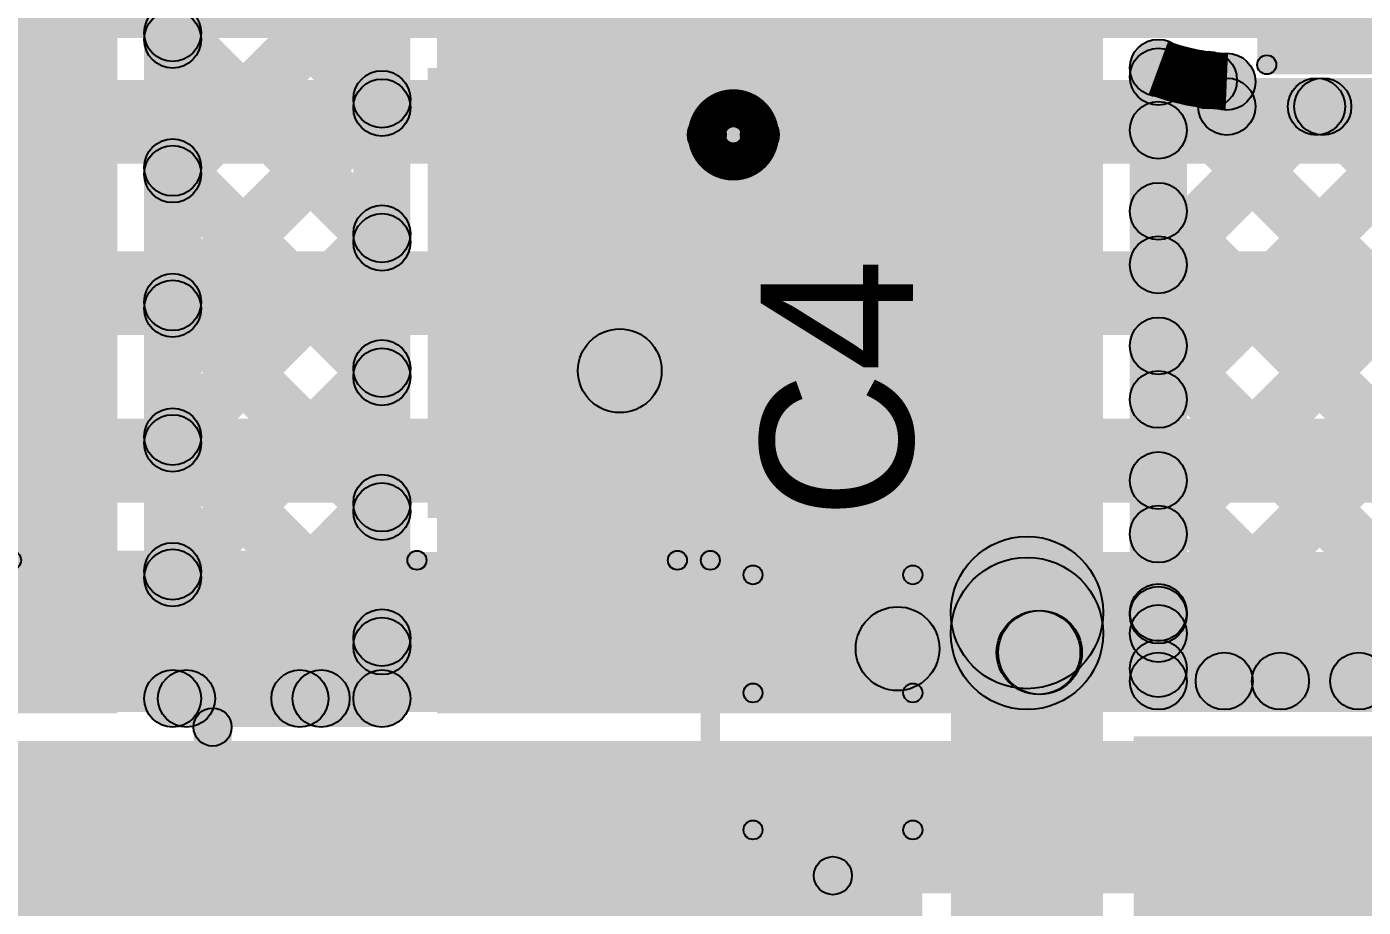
# Model space of a CAD drawing. Header units: millimetres. Extents: x 0 to 210, y 0 to 213.
# Drawn here: x 0.7542 to 1.1054, y 2.0647 to 2.296 of the extents above; entities that cross this region are included whole.
import ezdxf

# ---------------------------------------------------------------- set-up
doc = ezdxf.new("R2010")
doc.units = ezdxf.units.MM
doc.header["$MEASUREMENT"] = 0
for name, color, linetype in [('BottomLayer', 5, 'Continuous'), ('TopLayer', 1, 'Continuous'), ('TopOverlay', 2, 'Continuous'), ('TopPaste', 8, 'Continuous'), ('TopSolder', 216, 'Continuous'), ('ViaHoleLayer', 16, 'Continuous')]:
    doc.layers.add(name, color=color, linetype=linetype)

# ---------------------------------------------------------------- blocks, each defined once
blk = doc.blocks.new('LDF33DT_TR_65')
at = {"layer": 'TopLayer'}
for points in [[(-0.12402, 0.24508), (0.12402, 0.24508), (0.12402, 0.00098), (-0.12402, 0.00098)], [(-0.11953, -0.06791), (-0.06047, -0.06791), (-0.06047, -0.17815), (-0.11953, -0.17815)], [(0.06047, -0.06791), (0.11953, -0.06791), (0.11953, -0.17815), (0.06047, -0.17815)]]:
    blk.add_hatch(color=1, dxfattribs=at).paths.add_polyline_path(points)
at = {"layer": 'TopOverlay'}
h = blk.add_hatch(color=2, dxfattribs=at)
edge = h.paths.add_edge_path()
edge.add_arc((-0.13079, 0.1637), 0.0025, 0, 360)
h = blk.add_hatch(color=2, dxfattribs=at)
edge = h.paths.add_edge_path()
edge.add_arc((0.13079, 0.1637), 0.0025, 0, 360)
for points in [[(-0.13329, 0.1637), (-0.12829, 0.1637), (-0.12829, -0.05284), (-0.13329, -0.05284)], [(0.12829, 0.1637), (0.13329, 0.1637), (0.13329, -0.05284), (0.12829, -0.05284)], [(-0.12213, -0.05034), (-0.12213, -0.05534), (-0.13079, -0.05534), (-0.13079, -0.05034)], [(0.05283, -0.05033), (0.05283, -0.05534), (-0.0537, -0.05534), (-0.0537, -0.05033)], [(0.13079, -0.05034), (0.13079, -0.05534), (0.12213, -0.05534), (0.12213, -0.05034)]]:
    blk.add_hatch(color=2, dxfattribs=at).paths.add_polyline_path(points)
h = blk.add_hatch(color=2, dxfattribs=at)
edge = h.paths.add_edge_path()
edge.add_arc((-0.13079, -0.05284), 0.0025, 0, 360)
h = blk.add_hatch(color=2, dxfattribs=at)
edge = h.paths.add_edge_path()
edge.add_arc((-0.13079, -0.05284), 0.0025, 0, 360)
h = blk.add_hatch(color=2, dxfattribs=at)
edge = h.paths.add_edge_path()
edge.add_arc((-0.12213, -0.05284), 0.0025, 0, 360)
h = blk.add_hatch(color=2, dxfattribs=at)
edge = h.paths.add_edge_path()
edge.add_arc((-0.0537, -0.05284), 0.0025, 0, 360)
h = blk.add_hatch(color=2, dxfattribs=at)
edge = h.paths.add_edge_path()
edge.add_arc((0.05283, -0.05284), 0.0025, 0, 360)
h = blk.add_hatch(color=2, dxfattribs=at)
edge = h.paths.add_edge_path()
edge.add_arc((0.12213, -0.05284), 0.0025, 0, 360)
h = blk.add_hatch(color=2, dxfattribs=at)
edge = h.paths.add_edge_path()
edge.add_arc((0.13079, -0.05284), 0.0025, 0, 360)
h = blk.add_hatch(color=2, dxfattribs=at)
edge = h.paths.add_edge_path()
edge.add_arc((0.13079, -0.05284), 0.0025, 0, 360)
h = blk.add_hatch(color=2, dxfattribs=at)
edge = h.paths.add_edge_path()
edge.add_arc((-0.14383, -0.16457), 0.005, 0, 360)
h = blk.add_hatch(color=2, dxfattribs=at)
edge = h.paths.add_edge_path()
edge.add_arc((-0.12987, -0.16457), 0.005, 0, 360)
at = {"layer": 'TopPaste'}
for points in [[(-0.12402, 0.24508), (0.12402, 0.24508), (0.12402, 0.00098), (-0.12402, 0.00098)], [(-0.11953, -0.06791), (-0.06047, -0.06791), (-0.06047, -0.17815), (-0.11953, -0.17815)], [(0.06047, -0.06791), (0.11953, -0.06791), (0.11953, -0.17815), (0.06047, -0.17815)]]:
    blk.add_hatch(color=8, dxfattribs=at).paths.add_polyline_path(points)
at = {"layer": 'TopSolder'}
for points in [[(-0.12802, 0.24908), (0.12802, 0.24908), (0.12802, -0.00302), (-0.12802, -0.00302)], [(-0.12353, -0.06391), (-0.05647, -0.06391), (-0.05647, -0.18215), (-0.12353, -0.18215)], [(0.05647, -0.06391), (0.12353, -0.06391), (0.12353, -0.18215), (0.05647, -0.18215)]]:
    blk.add_hatch(color=216, dxfattribs=at).paths.add_polyline_path(points)
at = {"layer": 'TopOverlay', "const_width": 0.01}
blk.add_lwpolyline([(-0.12987, -0.16457, 1), (-0.14383, -0.16457, 1)], format="xyb", close=True, dxfattribs=at)
at = {"layer": 'TopOverlay'}
for centre, radius in [((-0.13079, 0.1637), 0.0025), ((0.13079, 0.1637), 0.0025), ((-0.13079, -0.05284), 0.0025), ((-0.13079, -0.05284), 0.0025), ((-0.12213, -0.05284), 0.0025), ((-0.0537, -0.05284), 0.0025), ((0.05283, -0.05284), 0.0025), ((0.12213, -0.05284), 0.0025), ((0.13079, -0.05284), 0.0025), ((0.13079, -0.05284), 0.0025), ((-0.14383, -0.16457), 0.005), ((-0.12987, -0.16457), 0.005)]:
    blk.add_circle(centre, radius, dxfattribs=at)
blk = doc.blocks.new('CAP_0603_102')
at = {"layer": 'TopLayer'}
for points in [[(-0.015, 0.0175), (-0.015, -0.0175), (-0.045, -0.0175), (-0.045, 0.0175)], [(0.045, 0.0175), (0.045, -0.0175), (0.015, -0.0175), (0.015, 0.0175)]]:
    blk.add_hatch(color=1, dxfattribs=at).paths.add_polyline_path(points)
at = {"layer": 'TopOverlay'}
h = blk.add_hatch(color=2, dxfattribs=at)
edge = h.paths.add_edge_path()
edge.add_arc((-0.049, 0.021), 0.0025, 0, 360)
h = blk.add_hatch(color=2, dxfattribs=at)
edge = h.paths.add_edge_path()
edge.add_arc((-0.049, 0.021), 0.0025, 0, 360)
for points in [[(-0.018, 0.0235), (-0.018, 0.0185), (-0.049, 0.0185), (-0.049, 0.0235)], [(0.049, 0.0235), (0.049, 0.0185), (0.018, 0.0185), (0.018, 0.0235)], [(-0.0515, 0.021), (-0.0465, 0.021), (-0.0465, -0.021), (-0.0515, -0.021)], [(0.0465, 0.021), (0.0515, 0.021), (0.0515, -0.021), (0.0465, -0.021)], [(-0.018, -0.0185), (-0.018, -0.0235), (-0.049, -0.0235), (-0.049, -0.0185)], [(0.049, -0.0185), (0.049, -0.0235), (0.018, -0.0235), (0.018, -0.0185)]]:
    blk.add_hatch(color=2, dxfattribs=at).paths.add_polyline_path(points)
h = blk.add_hatch(color=2, dxfattribs=at)
edge = h.paths.add_edge_path()
edge.add_arc((-0.018, 0.021), 0.0025, 0, 360)
h = blk.add_hatch(color=2, dxfattribs=at)
edge = h.paths.add_edge_path()
edge.add_arc((0.018, 0.021), 0.0025, 0, 360)
h = blk.add_hatch(color=2, dxfattribs=at)
edge = h.paths.add_edge_path()
edge.add_arc((0.049, 0.021), 0.0025, 0, 360)
h = blk.add_hatch(color=2, dxfattribs=at)
edge = h.paths.add_edge_path()
edge.add_arc((0.049, 0.021), 0.0025, 0, 360)
h = blk.add_hatch(color=2, dxfattribs=at)
edge = h.paths.add_edge_path()
edge.add_arc((-0.049, -0.021), 0.0025, 0, 360)
h = blk.add_hatch(color=2, dxfattribs=at)
edge = h.paths.add_edge_path()
edge.add_arc((-0.049, -0.021), 0.0025, 0, 360)
h = blk.add_hatch(color=2, dxfattribs=at)
edge = h.paths.add_edge_path()
edge.add_arc((-0.018, -0.021), 0.0025, 0, 360)
h = blk.add_hatch(color=2, dxfattribs=at)
edge = h.paths.add_edge_path()
edge.add_arc((0.018, -0.021), 0.0025, 0, 360)
h = blk.add_hatch(color=2, dxfattribs=at)
edge = h.paths.add_edge_path()
edge.add_arc((0.049, -0.021), 0.0025, 0, 360)
h = blk.add_hatch(color=2, dxfattribs=at)
edge = h.paths.add_edge_path()
edge.add_arc((0.049, -0.021), 0.0025, 0, 360)
at = {"layer": 'TopPaste'}
for points in [[(-0.015, 0.0175), (-0.015, -0.0175), (-0.045, -0.0175), (-0.045, 0.0175)], [(0.045, 0.0175), (0.045, -0.0175), (0.015, -0.0175), (0.015, 0.0175)]]:
    blk.add_hatch(color=8, dxfattribs=at).paths.add_polyline_path(points)
at = {"layer": 'TopSolder'}
for points in [[(-0.01264, 0.01986), (-0.01264, -0.01986), (-0.04736, -0.01986), (-0.04736, 0.01986)], [(0.04736, 0.01986), (0.04736, -0.01986), (0.01264, -0.01986), (0.01264, 0.01986)]]:
    blk.add_hatch(color=216, dxfattribs=at).paths.add_polyline_path(points)
at = {"layer": 'TopOverlay'}
for centre in [(-0.049, 0.021), (-0.049, 0.021), (-0.018, 0.021), (0.018, 0.021), (0.049, 0.021), (0.049, 0.021), (-0.049, -0.021), (-0.049, -0.021), (-0.018, -0.021), (0.018, -0.021), (0.049, -0.021), (0.049, -0.021)]:
    blk.add_circle(centre, 0.0025, dxfattribs=at)
blk = doc.blocks.new('CAP_0603_118')
at = {"layer": 'TopLayer'}
for points in [[(-0.015, 0.0175), (-0.015, -0.0175), (-0.045, -0.0175), (-0.045, 0.0175)], [(0.045, 0.0175), (0.045, -0.0175), (0.015, -0.0175), (0.015, 0.0175)]]:
    blk.add_hatch(color=1, dxfattribs=at).paths.add_polyline_path(points)
at = {"layer": 'TopOverlay'}
h = blk.add_hatch(color=2, dxfattribs=at)
edge = h.paths.add_edge_path()
edge.add_arc((-0.049, 0.021), 0.0025, 0, 360)
h = blk.add_hatch(color=2, dxfattribs=at)
edge = h.paths.add_edge_path()
edge.add_arc((-0.049, 0.021), 0.0025, 0, 360)
for points in [[(-0.018, 0.0235), (-0.018, 0.0185), (-0.049, 0.0185), (-0.049, 0.0235)], [(0.049, 0.0235), (0.049, 0.0185), (0.018, 0.0185), (0.018, 0.0235)], [(-0.0465, -0.021), (-0.0515, -0.021), (-0.0515, 0.021), (-0.0465, 0.021)], [(0.0515, -0.021), (0.0465, -0.021), (0.0465, 0.021), (0.0515, 0.021)], [(-0.018, -0.0185), (-0.018, -0.0235), (-0.049, -0.0235), (-0.049, -0.0185)], [(0.049, -0.0185), (0.049, -0.0235), (0.018, -0.0235), (0.018, -0.0185)]]:
    blk.add_hatch(color=2, dxfattribs=at).paths.add_polyline_path(points)
h = blk.add_hatch(color=2, dxfattribs=at)
edge = h.paths.add_edge_path()
edge.add_arc((-0.018, 0.021), 0.0025, 0, 360)
h = blk.add_hatch(color=2, dxfattribs=at)
edge = h.paths.add_edge_path()
edge.add_arc((0.018, 0.021), 0.0025, 0, 360)
h = blk.add_hatch(color=2, dxfattribs=at)
edge = h.paths.add_edge_path()
edge.add_arc((0.049, 0.021), 0.0025, 0, 360)
h = blk.add_hatch(color=2, dxfattribs=at)
edge = h.paths.add_edge_path()
edge.add_arc((0.049, 0.021), 0.0025, 0, 360)
h = blk.add_hatch(color=2, dxfattribs=at)
edge = h.paths.add_edge_path()
edge.add_arc((-0.049, -0.021), 0.0025, 0, 360)
h = blk.add_hatch(color=2, dxfattribs=at)
edge = h.paths.add_edge_path()
edge.add_arc((-0.049, -0.021), 0.0025, 0, 360)
h = blk.add_hatch(color=2, dxfattribs=at)
edge = h.paths.add_edge_path()
edge.add_arc((-0.018, -0.021), 0.0025, 0, 360)
h = blk.add_hatch(color=2, dxfattribs=at)
edge = h.paths.add_edge_path()
edge.add_arc((0.018, -0.021), 0.0025, 0, 360)
h = blk.add_hatch(color=2, dxfattribs=at)
edge = h.paths.add_edge_path()
edge.add_arc((0.049, -0.021), 0.0025, 0, 360)
h = blk.add_hatch(color=2, dxfattribs=at)
edge = h.paths.add_edge_path()
edge.add_arc((0.049, -0.021), 0.0025, 0, 360)
at = {"layer": 'TopPaste'}
for points in [[(-0.015, 0.0175), (-0.015, -0.0175), (-0.045, -0.0175), (-0.045, 0.0175)], [(0.045, 0.0175), (0.045, -0.0175), (0.015, -0.0175), (0.015, 0.0175)]]:
    blk.add_hatch(color=8, dxfattribs=at).paths.add_polyline_path(points)
at = {"layer": 'TopSolder'}
for points in [[(-0.01264, 0.01986), (-0.01264, -0.01986), (-0.04736, -0.01986), (-0.04736, 0.01986)], [(0.04736, 0.01986), (0.04736, -0.01986), (0.01264, -0.01986), (0.01264, 0.01986)]]:
    blk.add_hatch(color=216, dxfattribs=at).paths.add_polyline_path(points)
at = {"layer": 'TopOverlay'}
for centre in [(-0.049, 0.021), (-0.049, 0.021), (-0.018, 0.021), (0.018, 0.021), (0.049, 0.021), (0.049, 0.021), (-0.049, -0.021), (-0.049, -0.021), (-0.018, -0.021), (0.018, -0.021), (0.049, -0.021), (0.049, -0.021)]:
    blk.add_circle(centre, 0.0025, dxfattribs=at)

msp = doc.modelspace()

# ---------------------------------------------------------------- hatches: boundary and pattern name
at = {"layer": 'BottomLayer'}
for points in [[(0.188, 2.293), (0.188, 2.315), (1.276, 2.315), (1.276, 2.293)], [(0.182, 2.26), (0.182, 2.282), (1.314, 2.282), (1.314, 2.26)], [(0.34, 2.215), (0.34, 2.237), (1.44425, 2.237), (1.44425, 2.215)], [(0.46, 2.171), (0.46, 2.193), (1.48136, 2.193), (1.48136, 2.171)], [(1.416, 2.158), (0.58735, 2.158), (0.58735, 2.116), (1.416, 2.116)], [(1.02, 2.12061), (1.02, 2.14261), (1.02044, 2.14261), (1.02044, 2.12061)], [(0.54692, 2.0684), (0.54692, 2.1084), (1.23, 2.1084), (1.23, 2.0684)]]:
    msp.add_hatch(color=5, dxfattribs=at).paths.add_polyline_path(points)
h = msp.add_hatch(color=5, dxfattribs=at)
edge = h.paths.add_edge_path()
edge.add_arc((1.017, 2.13661), 0.01181, 0, 360)
h = msp.add_hatch(color=5, dxfattribs=at)
edge = h.paths.add_edge_path()
edge.add_arc((1.02, 2.13161), 0.011, 0, 360)
h = msp.add_hatch(color=5, dxfattribs=at)
edge = h.paths.add_edge_path()
edge.add_arc((1.02044, 2.13161), 0.011, 0, 360)
h = msp.add_hatch(color=5, dxfattribs=at)
edge = h.paths.add_edge_path()
edge.add_arc((1.072, 2.0875), 0.01181, 0, 360)
h = msp.add_hatch(color=5, dxfattribs=at)
edge = h.paths.add_edge_path()
edge.add_arc((1.102, 2.0875), 0.01181, 0, 360)
at = {"layer": 'TopLayer'}
for points in [[(0.48843, 2.6232), (0.49903, 2.6338), (0.8528, 2.28003), (0.8422, 2.26943)], [(0.7978, 2.28734), (0.7872, 2.29794), (0.91147, 2.42222), (0.92208, 2.41161)], [(0.7978, 2.25198), (0.7872, 2.26259), (0.92556, 2.40096), (0.93617, 2.39035)], [(0.8, 2.11952), (0.785, 2.11952), (0.785, 2.31111), (0.8, 2.31111)], [(0.855, 2.11952), (0.84, 2.11952), (0.84, 2.31111), (0.855, 2.31111)], [(0.7872, 2.28907), (0.7978, 2.29968), (0.8528, 2.24468), (0.8422, 2.23407)], [(0.778, 2.29661), (0.612, 2.29661), (0.612, 2.11561), (0.778, 2.11561)], [(0.862, 2.11561), (1.037, 2.11561), (1.037, 2.29661), (0.862, 2.29661)], [(1.0462, 2.27756), (1.0568, 2.28817), (1.2008, 2.14417), (1.1902, 2.13356)], [(1.0568, 2.26349), (1.0462, 2.2741), (1.05935, 2.28726), (1.06996, 2.27665)], [(1.059, 2.14211), (1.044, 2.14211), (1.044, 2.28515), (1.059, 2.28515)], [(0.7978, 2.21663), (0.7872, 2.22723), (0.8422, 2.28223), (0.8528, 2.27163)], [(1.0568, 2.22814), (1.0462, 2.23875), (1.08775, 2.2803), (1.09836, 2.2697)], [(1.0568, 2.19278), (1.0462, 2.20339), (1.12311, 2.2803), (1.13372, 2.2697)], [(1.0568, 2.15743), (1.0462, 2.16804), (1.15846, 2.2803), (1.16907, 2.2697)], [(1.077, 2.275), (1.062, 2.275), (1.062, 2.28155), (1.077, 2.28155)], [(1.0695, 2.2675), (1.0695, 2.2825), (1.1285, 2.2825), (1.1285, 2.2675)], [(1.08941, 2.2697), (1.10002, 2.2803), (1.2008, 2.17952), (1.1902, 2.16891)], [(1.0568, 2.12207), (1.0462, 2.13268), (1.1902, 2.27668), (1.2008, 2.26607)], [(0.7872, 2.25372), (0.7978, 2.26432), (0.8528, 2.20932), (0.8422, 2.19872)], [(1.0462, 2.2422), (1.0568, 2.25281), (1.2008, 2.10881), (1.1902, 2.0982)], [(0.7978, 2.18127), (0.7872, 2.19188), (0.8422, 2.24688), (0.8528, 2.23627)], [(1.08889, 2.11881), (1.07829, 2.12941), (1.1902, 2.24132), (1.2008, 2.23072)], [(0.7872, 2.21836), (0.7978, 2.22897), (0.8528, 2.17397), (0.8422, 2.16336)], [(1.0462, 2.20685), (1.0568, 2.21745), (1.21106, 2.0632), (1.20045, 2.0526)], [(0.90222, 2.19784), (0.91778, 2.2134), (0.99078, 2.1404), (0.97522, 2.12484)], [(0.7978, 2.14592), (0.7872, 2.15652), (0.8422, 2.21152), (0.8528, 2.20092)], [(0.7872, 2.18301), (0.7978, 2.19361), (0.8528, 2.13861), (0.8422, 2.12801)], [(1.0462, 2.17149), (1.0568, 2.1821), (1.10949, 2.12941), (1.09888, 2.11881)], [(0.80146, 2.11421), (0.79085, 2.12482), (0.8422, 2.17617), (0.8528, 2.16556)], [(0.7872, 2.14765), (0.7978, 2.15826), (0.83124, 2.12482), (0.82063, 2.11421)], [(1.0462, 2.13614), (1.0568, 2.14674), (1.07413, 2.12941), (1.06353, 2.11881)], [(0.83681, 2.11421), (0.8262, 2.12482), (0.8422, 2.14081), (0.8528, 2.13021)], [(1.037, 2.13661), (0.997, 2.13661), (0.997, 2.14211), (1.037, 2.14211)], [(1.059, 2.13661), (1.044, 2.13661), (1.044, 2.14211), (1.059, 2.14211)], [(1.059, 2.13661), (1.044, 2.13661), (1.044, 2.14211), (1.059, 2.14211)], [(1.037, 1.795), (0.997, 1.795), (0.997, 2.13661), (1.037, 2.13661)], [(1.059, 2.12411), (1.044, 2.12411), (1.044, 2.13661), (1.059, 2.13661)], [(1.059, 2.12411), (1.044, 2.12411), (1.044, 2.13661), (1.059, 2.13661)], [(1.0515, 2.11661), (1.0515, 2.13161), (1.1285, 2.13161), (1.1285, 2.11661)], [(0.7925, 2.11202), (0.7925, 2.12702), (0.8475, 2.12702), (0.8475, 2.11202)], [(0.808, 1.97997), (0.798, 1.97997), (0.798, 2.11202), (0.808, 2.11202)], [(1.045, 1.9536), (1.114, 1.9536), (1.114, 2.10961), (1.045, 2.10961)], [(0.28102, 1.795), (0.987, 1.795), (0.987, 2.103), (0.28102, 2.103)], [(0.971, 2.048), (0.961, 2.048), (0.961, 2.073), (0.971, 2.073)]]:
    msp.add_hatch(color=1, dxfattribs=at).paths.add_polyline_path(points)
h = msp.add_hatch(color=1, dxfattribs=at)
edge = h.paths.add_edge_path()
edge.add_arc((0.7925, 2.29437), 0.0075, 0, 360)
h = msp.add_hatch(color=1, dxfattribs=at)
edge = h.paths.add_edge_path()
edge.add_arc((0.7925, 2.29264), 0.0075, 0, 360)
h = msp.add_hatch(color=1, dxfattribs=at)
edge = h.paths.add_edge_path()
edge.add_arc((1.0515, 2.28515), 0.0075, 0, 360)
h = msp.add_hatch(color=1, dxfattribs=at)
edge = h.paths.add_edge_path()
edge.add_arc((1.0515, 2.28515), 0.0075, 0, 360)
h = msp.add_hatch(color=1, dxfattribs=at)
edge = h.paths.add_edge_path()
edge.add_arc((1.0515, 2.28286), 0.0075, 0, 360)
h = msp.add_hatch(color=1, dxfattribs=at)
edge = h.paths.add_edge_path()
edge.add_arc((1.06466, 2.28196), 0.0075, 0, 360)
h = msp.add_hatch(color=1, dxfattribs=at)
edge = h.paths.add_edge_path()
edge.add_arc((1.0695, 2.28155), 0.0075, 0, 360)
h = msp.add_hatch(color=1, dxfattribs=at)
edge = h.paths.add_edge_path()
edge.add_arc((1.0695, 2.28155), 0.0075, 0, 360)
h = msp.add_hatch(color=1, dxfattribs=at)
edge = h.paths.add_edge_path()
edge.add_arc((0.8475, 2.27693), 0.0075, 0, 360)
h = msp.add_hatch(color=1, dxfattribs=at)
edge = h.paths.add_edge_path()
edge.add_arc((0.8475, 2.27473), 0.0075, 0, 360)
h = msp.add_hatch(color=1, dxfattribs=at)
edge = h.paths.add_edge_path()
edge.add_arc((1.0695, 2.275), 0.0075, 0, 360)
h = msp.add_hatch(color=1, dxfattribs=at)
edge = h.paths.add_edge_path()
edge.add_arc((1.0695, 2.275), 0.0075, 0, 360)
h = msp.add_hatch(color=1, dxfattribs=at)
edge = h.paths.add_edge_path()
edge.add_arc((1.09306, 2.275), 0.0075, 0, 360)
h = msp.add_hatch(color=1, dxfattribs=at)
edge = h.paths.add_edge_path()
edge.add_arc((1.09472, 2.275), 0.0075, 0, 360)
h = msp.add_hatch(color=1, dxfattribs=at)
edge = h.paths.add_edge_path()
edge.add_arc((1.0515, 2.2688), 0.0075, 0, 360)
h = msp.add_hatch(color=1, dxfattribs=at)
edge = h.paths.add_edge_path()
edge.add_arc((0.7925, 2.25902), 0.0075, 0, 360)
h = msp.add_hatch(color=1, dxfattribs=at)
edge = h.paths.add_edge_path()
edge.add_arc((0.7925, 2.25729), 0.0075, 0, 360)
h = msp.add_hatch(color=1, dxfattribs=at)
edge = h.paths.add_edge_path()
edge.add_arc((1.0515, 2.24751), 0.0075, 0, 360)
h = msp.add_hatch(color=1, dxfattribs=at)
edge = h.paths.add_edge_path()
edge.add_arc((0.8475, 2.24157), 0.0075, 0, 360)
h = msp.add_hatch(color=1, dxfattribs=at)
edge = h.paths.add_edge_path()
edge.add_arc((0.8475, 2.23938), 0.0075, 0, 360)
h = msp.add_hatch(color=1, dxfattribs=at)
edge = h.paths.add_edge_path()
edge.add_arc((1.0515, 2.23344), 0.0075, 0, 360)
h = msp.add_hatch(color=1, dxfattribs=at)
edge = h.paths.add_edge_path()
edge.add_arc((0.7925, 2.22366), 0.0075, 0, 360)
h = msp.add_hatch(color=1, dxfattribs=at)
edge = h.paths.add_edge_path()
edge.add_arc((0.7925, 2.22193), 0.0075, 0, 360)
h = msp.add_hatch(color=1, dxfattribs=at)
edge = h.paths.add_edge_path()
edge.add_arc((1.0515, 2.21215), 0.0075, 0, 360)
h = msp.add_hatch(color=1, dxfattribs=at)
edge = h.paths.add_edge_path()
edge.add_arc((0.91, 2.20562), 0.011, 0, 360)
h = msp.add_hatch(color=1, dxfattribs=at)
edge = h.paths.add_edge_path()
edge.add_arc((0.8475, 2.20622), 0.0075, 0, 360)
h = msp.add_hatch(color=1, dxfattribs=at)
edge = h.paths.add_edge_path()
edge.add_arc((0.8475, 2.20402), 0.0075, 0, 360)
h = msp.add_hatch(color=1, dxfattribs=at)
edge = h.paths.add_edge_path()
edge.add_arc((1.0515, 2.19809), 0.0075, 0, 360)
h = msp.add_hatch(color=1, dxfattribs=at)
edge = h.paths.add_edge_path()
edge.add_arc((0.7925, 2.18831), 0.0075, 0, 360)
h = msp.add_hatch(color=1, dxfattribs=at)
edge = h.paths.add_edge_path()
edge.add_arc((0.7925, 2.18657), 0.0075, 0, 360)
h = msp.add_hatch(color=1, dxfattribs=at)
edge = h.paths.add_edge_path()
edge.add_arc((1.0515, 2.1768), 0.0075, 0, 360)
h = msp.add_hatch(color=1, dxfattribs=at)
edge = h.paths.add_edge_path()
edge.add_arc((0.8475, 2.17086), 0.0075, 0, 360)
h = msp.add_hatch(color=1, dxfattribs=at)
edge = h.paths.add_edge_path()
edge.add_arc((0.8475, 2.16866), 0.0075, 0, 360)
h = msp.add_hatch(color=1, dxfattribs=at)
edge = h.paths.add_edge_path()
edge.add_arc((1.0515, 2.16273), 0.0075, 0, 360)
h = msp.add_hatch(color=1, dxfattribs=at)
edge = h.paths.add_edge_path()
edge.add_arc((0.7925, 2.15295), 0.0075, 0, 360)
h = msp.add_hatch(color=1, dxfattribs=at)
edge = h.paths.add_edge_path()
edge.add_arc((1.017, 2.14211), 0.02, 0, 360)
h = msp.add_hatch(color=1, dxfattribs=at)
edge = h.paths.add_edge_path()
edge.add_arc((0.7925, 2.15122), 0.0075, 0, 360)
h = msp.add_hatch(color=1, dxfattribs=at)
edge = h.paths.add_edge_path()
edge.add_arc((1.017, 2.13661), 0.02, 0, 360)
h = msp.add_hatch(color=1, dxfattribs=at)
edge = h.paths.add_edge_path()
edge.add_arc((1.017, 2.13661), 0.02, 0, 360)
h = msp.add_hatch(color=1, dxfattribs=at)
edge = h.paths.add_edge_path()
edge.add_arc((1.0515, 2.14211), 0.0075, 0, 360)
h = msp.add_hatch(color=1, dxfattribs=at)
edge = h.paths.add_edge_path()
edge.add_arc((1.0515, 2.14211), 0.0075, 0, 360)
h = msp.add_hatch(color=1, dxfattribs=at)
edge = h.paths.add_edge_path()
edge.add_arc((1.0515, 2.14211), 0.0075, 0, 360)
h = msp.add_hatch(color=1, dxfattribs=at)
edge = h.paths.add_edge_path()
edge.add_arc((1.017, 2.13661), 0.01181, 0, 360)
h = msp.add_hatch(color=1, dxfattribs=at)
edge = h.paths.add_edge_path()
edge.add_arc((1.0515, 2.14144), 0.0075, 0, 360)
h = msp.add_hatch(color=1, dxfattribs=at)
edge = h.paths.add_edge_path()
edge.add_arc((0.8475, 2.13551), 0.0075, 0, 360)
h = msp.add_hatch(color=1, dxfattribs=at)
edge = h.paths.add_edge_path()
edge.add_arc((0.983, 2.13262), 0.011, 0, 360)
h = msp.add_hatch(color=1, dxfattribs=at)
edge = h.paths.add_edge_path()
edge.add_arc((1.0515, 2.13661), 0.0075, 0, 360)
h = msp.add_hatch(color=1, dxfattribs=at)
edge = h.paths.add_edge_path()
edge.add_arc((1.0515, 2.13661), 0.0075, 0, 360)
h = msp.add_hatch(color=1, dxfattribs=at)
edge = h.paths.add_edge_path()
edge.add_arc((1.0515, 2.13661), 0.0075, 0, 360)
h = msp.add_hatch(color=1, dxfattribs=at)
edge = h.paths.add_edge_path()
edge.add_arc((1.0515, 2.13661), 0.0075, 0, 360)
h = msp.add_hatch(color=1, dxfattribs=at)
edge = h.paths.add_edge_path()
edge.add_arc((0.8475, 2.13331), 0.0075, 0, 360)
h = msp.add_hatch(color=1, dxfattribs=at)
edge = h.paths.add_edge_path()
edge.add_arc((1.0515, 2.12738), 0.0075, 0, 360)
h = msp.add_hatch(color=1, dxfattribs=at)
edge = h.paths.add_edge_path()
edge.add_arc((1.0515, 2.12411), 0.0075, 0, 360)
h = msp.add_hatch(color=1, dxfattribs=at)
edge = h.paths.add_edge_path()
edge.add_arc((1.0515, 2.12411), 0.0075, 0, 360)
h = msp.add_hatch(color=1, dxfattribs=at)
edge = h.paths.add_edge_path()
edge.add_arc((1.0515, 2.12411), 0.0075, 0, 360)
h = msp.add_hatch(color=1, dxfattribs=at)
edge = h.paths.add_edge_path()
edge.add_arc((1.06883, 2.12411), 0.0075, 0, 360)
h = msp.add_hatch(color=1, dxfattribs=at)
edge = h.paths.add_edge_path()
edge.add_arc((1.08359, 2.12411), 0.0075, 0, 360)
h = msp.add_hatch(color=1, dxfattribs=at)
edge = h.paths.add_edge_path()
edge.add_arc((1.10418, 2.12411), 0.0075, 0, 360)
h = msp.add_hatch(color=1, dxfattribs=at)
edge = h.paths.add_edge_path()
edge.add_arc((0.7925, 2.11952), 0.0075, 0, 360)
h = msp.add_hatch(color=1, dxfattribs=at)
edge = h.paths.add_edge_path()
edge.add_arc((0.7925, 2.11952), 0.0075, 0, 360)
h = msp.add_hatch(color=1, dxfattribs=at)
edge = h.paths.add_edge_path()
edge.add_arc((0.79615, 2.11952), 0.0075, 0, 360)
h = msp.add_hatch(color=1, dxfattribs=at)
edge = h.paths.add_edge_path()
edge.add_arc((0.82594, 2.11952), 0.0075, 0, 360)
h = msp.add_hatch(color=1, dxfattribs=at)
edge = h.paths.add_edge_path()
edge.add_arc((0.83151, 2.11952), 0.0075, 0, 360)
h = msp.add_hatch(color=1, dxfattribs=at)
edge = h.paths.add_edge_path()
edge.add_arc((0.8475, 2.11952), 0.0075, 0, 360)
h = msp.add_hatch(color=1, dxfattribs=at)
edge = h.paths.add_edge_path()
edge.add_arc((0.8475, 2.11952), 0.0075, 0, 360)
h = msp.add_hatch(color=1, dxfattribs=at)
edge = h.paths.add_edge_path()
edge.add_arc((0.803, 2.11202), 0.005, 0, 360)
h = msp.add_hatch(color=1, dxfattribs=at)
edge = h.paths.add_edge_path()
edge.add_arc((1.072, 2.0875), 0.01181, 0, 360)
h = msp.add_hatch(color=1, dxfattribs=at)
edge = h.paths.add_edge_path()
edge.add_arc((1.102, 2.0875), 0.01181, 0, 360)
h = msp.add_hatch(color=1, dxfattribs=at)
edge = h.paths.add_edge_path()
edge.add_arc((0.966, 2.073), 0.005, 0, 360)
at = {"layer": 'ViaHoleLayer'}
h = msp.add_hatch(color=16, dxfattribs=at)
edge = h.paths.add_edge_path()
edge.add_arc((1.017, 2.13661), 0.00591, 0, 360)
h = msp.add_hatch(color=16, dxfattribs=at)
edge = h.paths.add_edge_path()
edge.add_arc((1.072, 2.0875), 0.00591, 0, 360)
h = msp.add_hatch(color=16, dxfattribs=at)
edge = h.paths.add_edge_path()
edge.add_arc((1.102, 2.0875), 0.00591, 0, 360)

# ---------------------------------------------------------------- linework, layer by layer
at = {"layer": 'BottomLayer'}
for centre in [(1.02, 2.13161), (1.02044, 2.13161)]:
    msp.add_circle(centre, 0.011, dxfattribs=at)
at = {"layer": 'TopLayer', "const_width": 0.015}
msp.add_lwpolyline([(1.0695, 2.28155, -0.077747), (1.0515, 2.28515)], format="xyb", dxfattribs=at)
at = {"layer": 'TopLayer'}
for centre, radius in [((0.7925, 2.29437), 0.0075), ((0.7925, 2.29264), 0.0075), ((1.0515, 2.28515), 0.0075), ((1.0515, 2.28515), 0.0075), ((1.0515, 2.28286), 0.0075), ((1.06466, 2.28196), 0.0075), ((1.0695, 2.28155), 0.0075), ((1.0695, 2.28155), 0.0075), ((0.8475, 2.27693), 0.0075), ((0.8475, 2.27473), 0.0075), ((1.0695, 2.275), 0.0075), ((1.0695, 2.275), 0.0075), ((1.09306, 2.275), 0.0075), ((1.09472, 2.275), 0.0075), ((1.0515, 2.2688), 0.0075), ((0.7925, 2.25902), 0.0075), ((0.7925, 2.25729), 0.0075), ((1.0515, 2.24751), 0.0075), ((0.8475, 2.24157), 0.0075), ((0.8475, 2.23938), 0.0075), ((1.0515, 2.23344), 0.0075), ((0.7925, 2.22366), 0.0075), ((0.7925, 2.22193), 0.0075), ((1.0515, 2.21215), 0.0075), ((0.91, 2.20562), 0.011), ((0.8475, 2.20622), 0.0075), ((0.8475, 2.20402), 0.0075), ((1.0515, 2.19809), 0.0075), ((0.7925, 2.18831), 0.0075), ((0.7925, 2.18657), 0.0075), ((1.0515, 2.1768), 0.0075), ((0.8475, 2.17086), 0.0075), ((0.8475, 2.16866), 0.0075), ((1.0515, 2.16273), 0.0075), ((0.7925, 2.15295), 0.0075), ((1.017, 2.14211), 0.02), ((0.7925, 2.15122), 0.0075), ((1.017, 2.13661), 0.02), ((1.017, 2.13661), 0.02), ((1.0515, 2.14211), 0.0075), ((1.0515, 2.14211), 0.0075), ((1.0515, 2.14211), 0.0075), ((1.0515, 2.14144), 0.0075), ((0.8475, 2.13551), 0.0075), ((0.983, 2.13262), 0.011), ((1.0515, 2.13661), 0.0075), ((1.0515, 2.13661), 0.0075), ((1.0515, 2.13661), 0.0075), ((1.0515, 2.13661), 0.0075), ((0.8475, 2.13331), 0.0075), ((1.0515, 2.12738), 0.0075), ((1.0515, 2.12411), 0.0075), ((1.0515, 2.12411), 0.0075), ((1.0515, 2.12411), 0.0075), ((1.06883, 2.12411), 0.0075), ((1.08359, 2.12411), 0.0075), ((1.10418, 2.12411), 0.0075), ((0.7925, 2.11952), 0.0075), ((0.7925, 2.11952), 0.0075), ((0.79615, 2.11952), 0.0075), ((0.82594, 2.11952), 0.0075), ((0.83151, 2.11952), 0.0075), ((0.8475, 2.11952), 0.0075), ((0.8475, 2.11952), 0.0075), ((0.803, 2.11202), 0.005), ((0.966, 2.073), 0.005)]:
    msp.add_circle(centre, radius, dxfattribs=at)

# ---------------------------------------------------------------- block references
for name, p, rotation in [('CAP_0603_102', (1.129, 2.307), 180), ('LDF33DT_TR_65', (0.803, 2.103), 180), ('CAP_0603_118', (0.966, 2.103), 270)]:
    msp.add_blockref(name, p, dxfattribs=dict(rotation=rotation))

# ---------------------------------------------------------------- texts
at = {"layer": 'TopOverlay'}
msp.add_text('C4', height=0.04, rotation=90, dxfattribs=at).set_placement((0.987, 2.1667))

doc.saveas('drawing.dxf')
